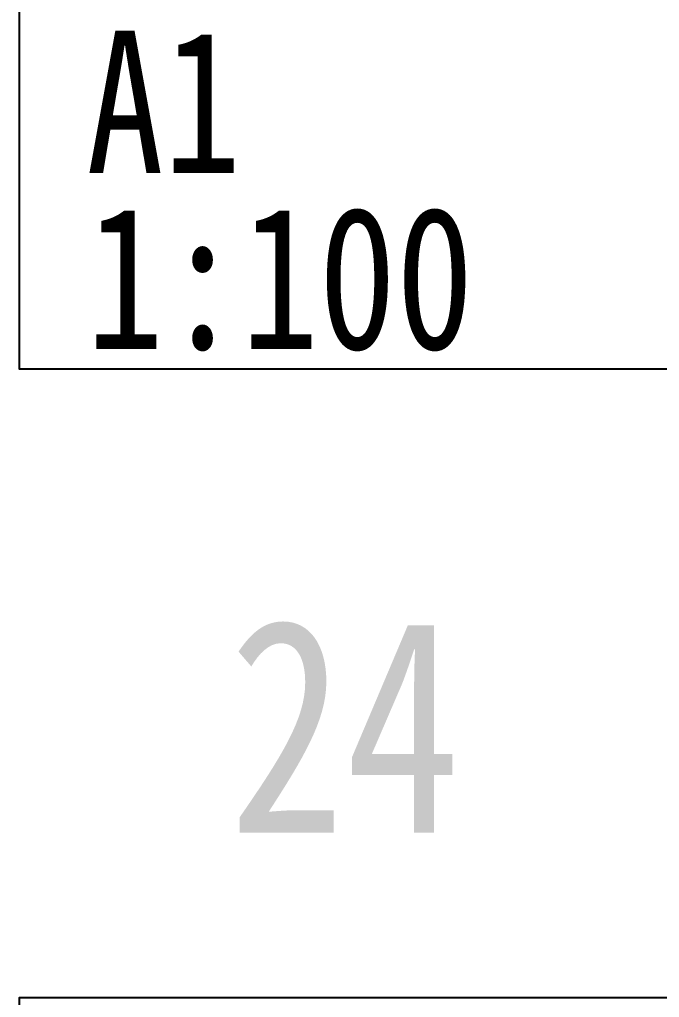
# Model space of a CAD drawing. Extents: x -518115 to 389031, y -231062 to 1628073.
# Drawn here: x 101830 to 132100, y -52418 to -6181 of the extents above; entities that cross this region are included whole.
import ezdxf

# ---------------------------------------------------------------- set-up
doc = ezdxf.new("R2010")
doc.units = 0
doc.header["$LTSCALE"] = 1000
doc.header["$MEASUREMENT"] = 0
doc.layers.add('text', color=7, linetype='Continuous')
doc.styles.add('黑体', font='')
doc.styles.get('黑体').set_extended_font_data('SimHei')

msp = doc.modelspace()

# ---------------------------------------------------------------- linework, layer by layer
at = {"layer": 'text', "color": 2}
for points in [[(132830.5, -22718.3), (101830.5, -22718.3), (101830.5, -4909.9), (132830.5, -4909.9)], [(132830.5, -70226.6), (101830.5, -70226.6), (101830.5, -52418.3), (132830.5, -52418.3)]]:
    msp.add_lwpolyline(points, close=True, dxfattribs=at)

# ---------------------------------------------------------------- texts
at = {"layer": 'text', "color": 2, "style": '黑体', "width": 0.8}
for s, p in [('A1', (104983.8, -13435.5)), ('1:100', (104993.6, -21761.6))]:
    msp.add_text(s, height=6729.45, dxfattribs=at).set_placement(p)
at = {"layer": 'text', "color": 1, "style": '黑体', "width": 0.8}
msp.add_text('24', height=10094.18, dxfattribs=at).set_placement((111728.7, -44625.7))

doc.saveas('drawing.dxf')
